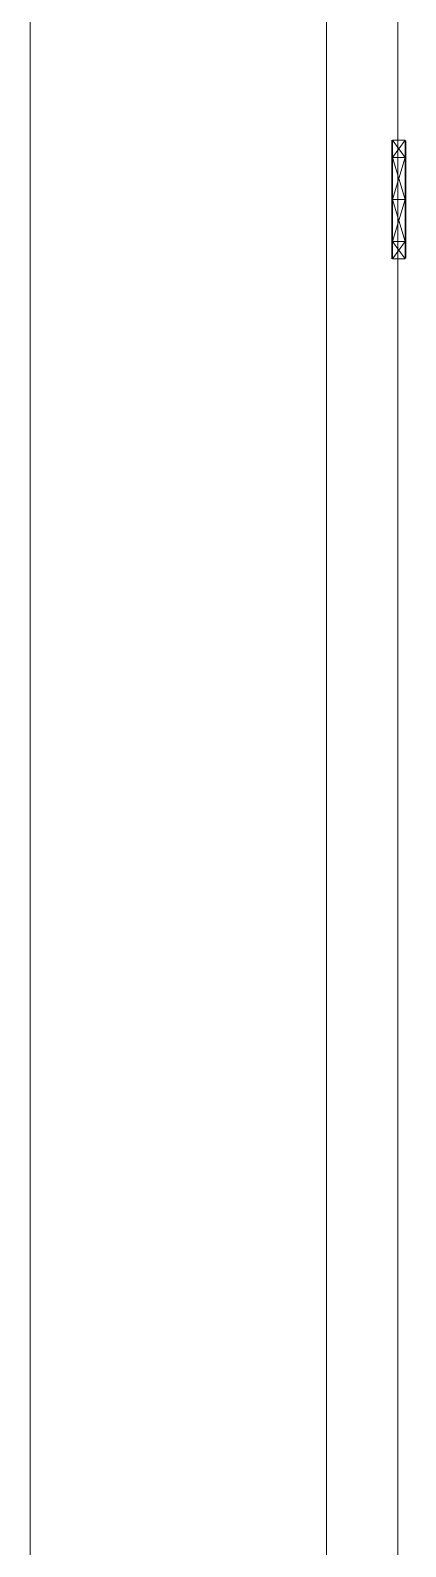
# Model space of a CAD drawing. Header units: millimetres. Extents: x -5300 to 98858, y -5196 to 93886.
# Drawn here: x 54500 to 54563.3, y 75825 to 76080.5 of the extents above; entities that cross this region are included whole.
import ezdxf

# ---------------------------------------------------------------- set-up
doc = ezdxf.new("R2010")
doc.units = ezdxf.units.MM
doc.layers.add('Двери', color=7, linetype='Continuous', lineweight=18, true_color=0x7f7f7f)
doc.layers.add('Стены', color=7, linetype='Continuous', lineweight=18, true_color=0x7f7f7f)

# ---------------------------------------------------------------- blocks, each defined once
blk = doc.blocks.new('СТН-03 147010 - СТН-03 2-246274-Подвал')
at = {"layer": 'Стены', "color": 254, "true_color": 0xd4d4d4}
blk.add_line((54500, 80110), (54500, 53150), dxfattribs=at)
blk = doc.blocks.new('СТН-03 147010 - СТН-03 147010-246271-Подвал')
blk.add_blockref('СТН-03 147010 - СТН-03 2-246274-Подвал', (0, 0))
blk = doc.blocks.new('Дн-9 147062 - Дн-9-246376-Подвал')
at = {"layer": 'Двери', "color": 254, "true_color": 0xd4d4d4}
for p, q in [((54550, 75510), (54550, 76890)), ((54550, 75510), (54550, 76890)), ((54550, 76890), (54550, 75510)), ((54550, 76890), (54550, 75510)), ((54562, 76890), (54562, 75510)), ((54562, 76890), (54562, 75510)), ((54561, 76059.07), (54561, 76062)), ((54561, 76062), (54561, 76059.07)), ((54561, 76052), (54561, 76062)), ((54561, 76062), (54561, 76052)), ((54561, 76059.07), (54561, 76062)), ((54561, 76062), (54561, 76059.07)), ((54561.1, 76059.07), (54561.1, 76062)), ((54561.1, 76062), (54561.1, 76059.07)), ((54561.1, 76062), (54563.25, 76062)), ((54563.25, 76059.07), (54561.1, 76062)), ((54563.25, 76062), (54561.1, 76059.07)), ((54561.1, 76059.07), (54561.1, 76062)), ((54561.1, 76062), (54561.1, 76059.07)), ((54561.1, 76062), (54563.25, 76062)), ((54563.25, 76059.07), (54561.1, 76062)), ((54563.25, 76062), (54561.1, 76059.07)), ((54563.25, 76059.07), (54563.25, 76062)), ((54563.25, 76062), (54563.25, 76059.07)), ((54563.25, 76059.07), (54563.25, 76062)), ((54563.25, 76062), (54563.25, 76059.07)), ((54563.35, 76059), (54563.35, 76061.9)), ((54563.35, 76061.9), (54563.35, 76059)), ((54563.35, 76058.26), (54563.35, 76061.9)), ((54563.35, 76061.9), (54563.35, 76060.85)), ((54563.35, 76061.9), (54563.35, 76058.26)), ((54563.35, 76059), (54563.35, 76061.9)), ((54563.35, 76061.9), (54563.35, 76059)), ((54563.35, 76061.9), (54563.35, 76060.85)), ((54563.35, 76058.26), (54563.35, 76060.85)), ((54563.35, 76060.85), (54563.35, 76058.26)), ((54563.35, 76058.26), (54563.35, 76060.85)), ((54563.35, 76060.85), (54563.35, 76058.26)), ((54563.35, 76059), (54563.35, 76060.85)), ((54563.35, 76060.85), (54563.35, 76059)), ((54561, 76052), (54561, 76059.07)), ((54561, 76059.07), (54561, 76052)), ((54561, 76052), (54561, 76059.07)), ((54561, 76052), (54561, 76059.07)), ((54561, 76044.93), (54561, 76059.07)), ((54561, 76044.93), (54561, 76059.07)), ((54561, 76044.93), (54561, 76059.07)), ((54561, 76059.07), (54561, 76059.07)), ((54561.1, 76059.07), (54561.1, 76052)), ((54561.1, 76059.07), (54561.1, 76052)), ((54561.1, 76059.07), (54563.25, 76052)), ((54561.1, 76059.07), (54563.25, 76059.07)), ((54561.1, 76059.07), (54563.25, 76059.07)), ((54563.25, 76059.07), (54561.1, 76052)), ((54561.1, 76059.07), (54561.1, 76052)), ((54561.1, 76059.07), (54561.1, 76052)), ((54561.1, 76059.07), (54563.25, 76059.07)), ((54561.1, 76059.07), (54563.25, 76052)), ((54561.1, 76059.07), (54563.25, 76059.07)), ((54563.25, 76059.07), (54561.1, 76052)), ((54563.25, 76052), (54563.25, 76059.07)), ((54563.25, 76059.07), (54563.25, 76052)), ((54563.25, 76059.07), (54563.25, 76052)), ((54563.25, 76059.07), (54563.25, 76052)), ((54563.35, 76059), (54563.35, 76052)), ((54563.35, 76059), (54563.35, 76052)), ((54563.35, 76059), (54563.35, 76058.26)), ((54563.35, 76059), (54563.35, 76058.26)), ((54563.35, 76059), (54563.35, 76052)), ((54563.35, 76059), (54563.35, 76052)), ((54563.35, 76059), (54563.35, 76058.26)), ((54563.35, 76059), (54563.35, 76052)), ((54563.35, 76059), (54563.35, 76058.26)), ((54563.35, 76059), (54563.35, 76052)), ((54563.35, 76052), (54563.35, 76058.26)), ((54563.35, 76058.26), (54563.35, 76052)), ((54563.35, 76052), (54563.35, 76058.26)), ((54563.35, 76058.26), (54563.35, 76052)), ((54563.35, 76058.26), (54563.35, 76052)), ((54563.35, 76058.26), (54563.35, 76052)), ((54561, 76052), (54561, 76044.93)), ((54561, 76052), (54561, 76044.93)), ((54561, 76052), (54561, 76052)), ((54561, 76052), (54561, 76042)), ((54561, 76052), (54561, 76042)), ((54561, 76052), (54561, 76044.93)), ((54561, 76044.93), (54561, 76052)), ((54561.1, 76052), (54561.1, 76044.93)), ((54561.1, 76052), (54561.1, 76044.93)), ((54561.1, 76052), (54563.25, 76052)), ((54563.25, 76052), (54561.1, 76044.93)), ((54561.1, 76052), (54563.25, 76052)), ((54561.1, 76052), (54563.25, 76044.93)), ((54561.1, 76052), (54561.1, 76044.93)), ((54561.1, 76044.93), (54561.1, 76052)), ((54563.25, 76052), (54561.1, 76052)), ((54563.25, 76052), (54561.1, 76044.93)), ((54563.25, 76044.93), (54561.1, 76052)), ((54563.25, 76052), (54561.1, 76052)), ((54563.25, 76052), (54563.25, 76044.93)), ((54563.25, 76052), (54563.25, 76044.93)), ((54563.25, 76052), (54563.25, 76044.93)), ((54563.25, 76044.93), (54563.25, 76052)), ((54563.35, 76052), (54563.35, 76045)), ((54563.35, 76052), (54563.35, 76045.74)), ((54563.35, 76052), (54563.35, 76045)), ((54563.35, 76052), (54563.35, 76045.74)), ((54563.35, 76052), (54563.35, 76052)), ((54563.35, 76052), (54563.35, 76045.74)), ((54563.35, 76052), (54563.35, 76052)), ((54563.35, 76052), (54563.35, 76045.74)), ((54563.35, 76052), (54563.35, 76045.74)), ((54563.35, 76052), (54563.35, 76045)), ((54563.35, 76045.74), (54563.35, 76052)), ((54563.35, 76045), (54563.35, 76052)), ((54563.35, 76052), (54563.35, 76052)), ((54563.35, 76052), (54563.35, 76045)), ((54563.35, 76045), (54563.35, 76052)), ((54563.35, 76052), (54563.35, 76052)), ((54561, 76044.93), (54561, 76042)), ((54561, 76042), (54561, 76044.93)), ((54561, 76044.93), (54561, 76042)), ((54561, 76042), (54561, 76044.93)), ((54561, 76044.93), (54561, 76044.93)), ((54561.1, 76044.93), (54561.1, 76042)), ((54561.1, 76044.93), (54561.1, 76042)), ((54561.1, 76044.93), (54563.25, 76044.93)), ((54561.1, 76044.93), (54563.25, 76042)), ((54561.1, 76044.93), (54563.25, 76044.93)), ((54563.25, 76044.93), (54561.1, 76042)), ((54561.1, 76044.93), (54561.1, 76042)), ((54561.1, 76042), (54561.1, 76044.93)), ((54563.25, 76044.93), (54561.1, 76044.93)), ((54561.1, 76044.93), (54563.25, 76042)), ((54561.1, 76042), (54563.25, 76044.93)), ((54563.25, 76044.93), (54561.1, 76044.93)), ((54563.25, 76044.93), (54563.25, 76042)), ((54563.25, 76044.93), (54563.25, 76042)), ((54563.25, 76044.93), (54563.25, 76042)), ((54563.25, 76042), (54563.25, 76044.93)), ((54563.35, 76045.74), (54563.35, 76043.15)), ((54563.35, 76045.74), (54563.35, 76043.15)), ((54563.35, 76045), (54563.35, 76045.74)), ((54563.35, 76045.74), (54563.35, 76042.1)), ((54563.35, 76045), (54563.35, 76045.74)), ((54563.35, 76045.74), (54563.35, 76042.1)), ((54563.35, 76045.74), (54563.35, 76043.15)), ((54563.35, 76043.15), (54563.35, 76045.74)), ((54563.35, 76045.74), (54563.35, 76045)), ((54563.35, 76045.74), (54563.35, 76045)), ((54563.35, 76045), (54563.35, 76042.1)), ((54563.35, 76045), (54563.35, 76042.1)), ((54563.35, 76045), (54563.35, 76042.1)), ((54563.35, 76042.1), (54563.35, 76045)), ((54563.35, 76045), (54563.35, 76043.15)), ((54563.35, 76043.15), (54563.35, 76045)), ((54561.1, 76042), (54563.25, 76042)), ((54563.25, 76042), (54561.1, 76042)), ((54563.35, 76042.1), (54563.35, 76043.15)), ((54563.35, 76043.15), (54563.35, 76042.1))]:
    blk.add_line(p, q, dxfattribs=at)
blk = doc.blocks.new('Дн-9 147062 - Дн-9 147062-246380-Подвал')
blk.add_blockref('Дн-9 147062 - Дн-9-246376-Подвал', (0, 0))

msp = doc.modelspace()

# ---------------------------------------------------------------- block references
at = {"layer": 'Двери', "color": 254, "true_color": 0xd4d4d4}
msp.add_blockref('Дн-9 147062 - Дн-9 147062-246380-Подвал', (0, 0), dxfattribs=at)
at = {"layer": 'Стены', "color": 254, "true_color": 0xd4d4d4}
msp.add_blockref('СТН-03 147010 - СТН-03 147010-246271-Подвал', (0, 0), dxfattribs=at)

doc.saveas('drawing.dxf')
